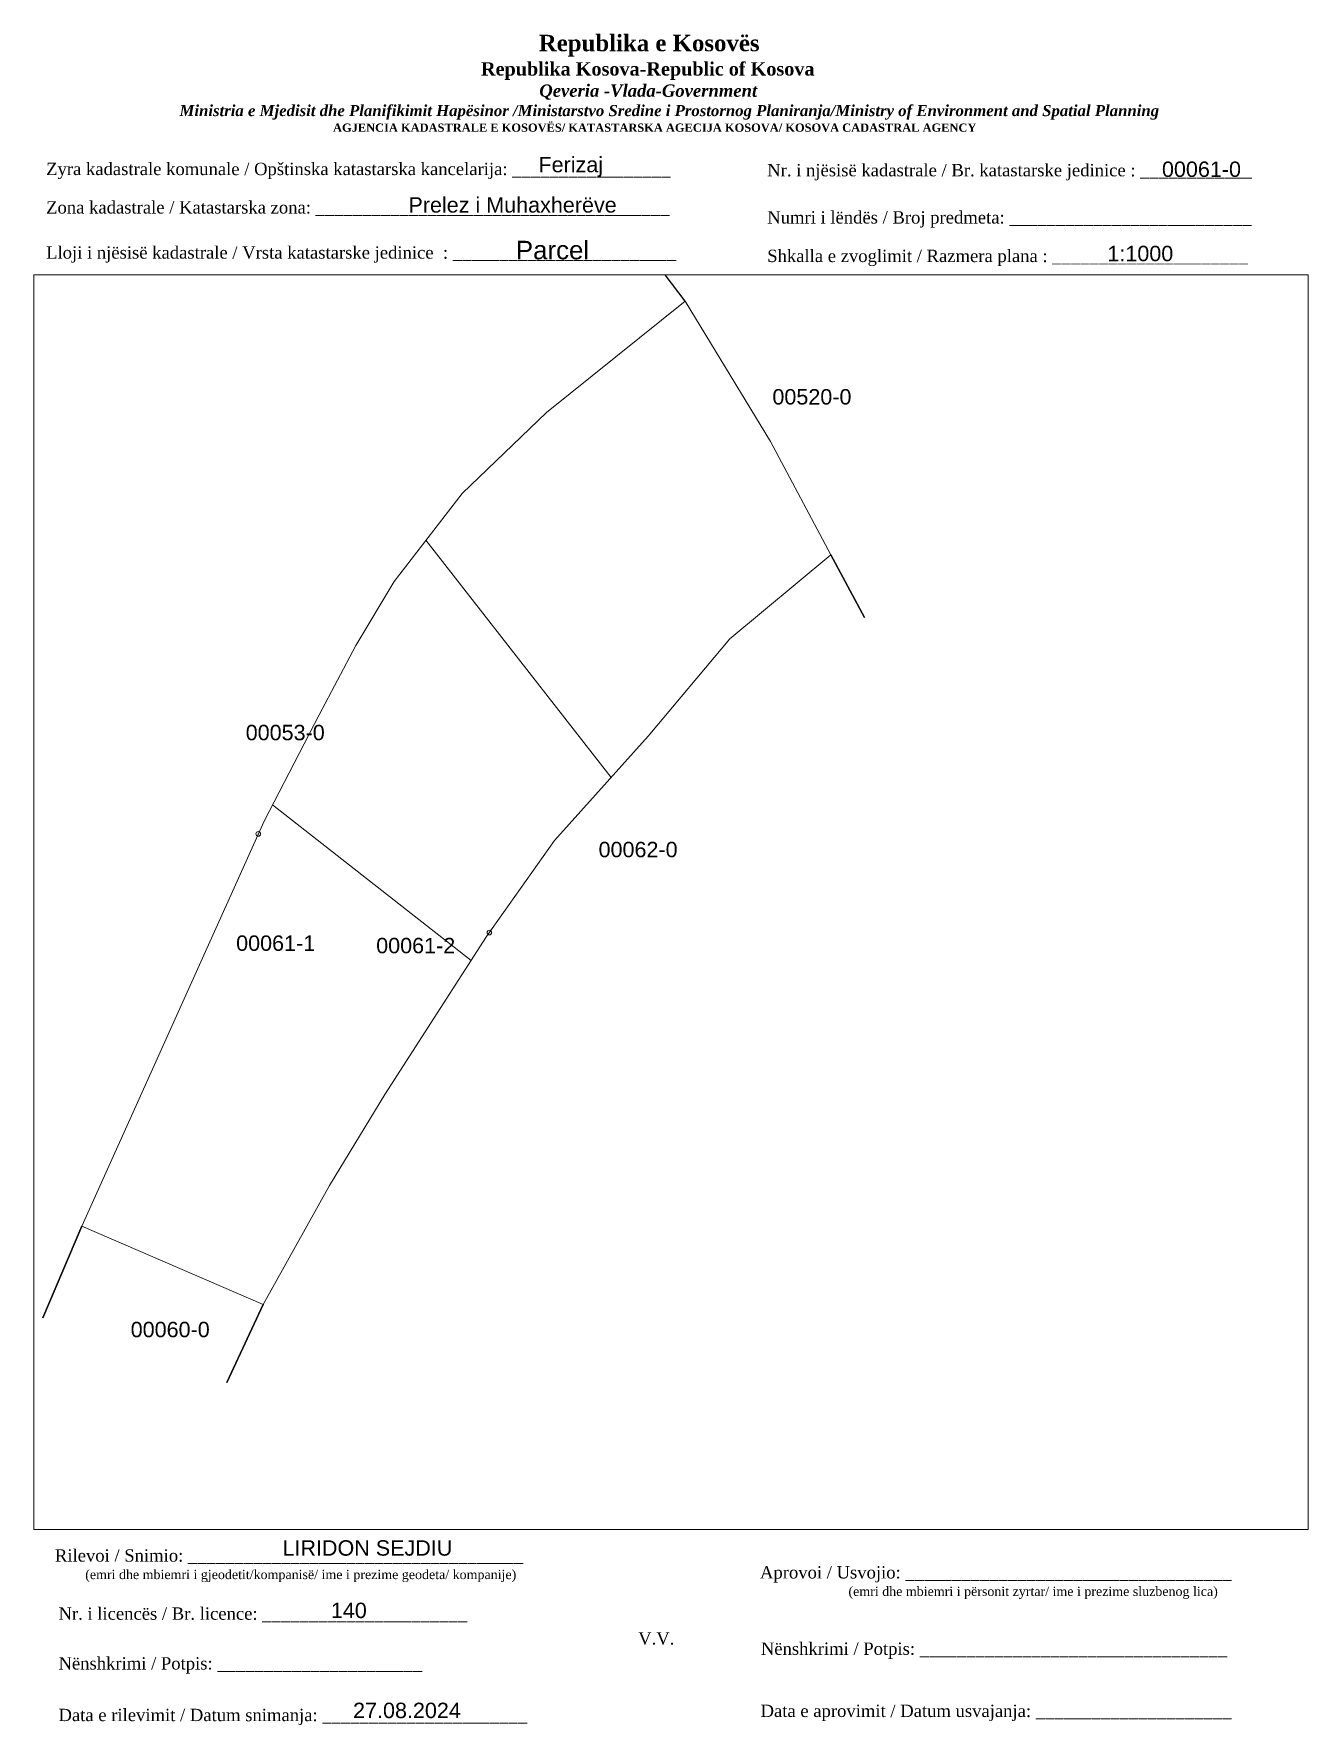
# Paper-space layout 'Manuali' of a CAD drawing. Header units: metres, sheet in millimetres. Extents: x 1 to 208, y 2 to 276.
# The model-space entities are those that its viewports show. They can reach past a viewport. Long polylines and large blocks are cut down to what shows.
import ezdxf

# ---------------------------------------------------------------- set-up
doc = ezdxf.new("R2010")
doc.units = ezdxf.units.M
doc.header["$PDMODE"] = 32
doc.header["$PDSIZE"] = 0.75
doc.layers.get('0').update_dxf_attribs({"lineweight": 0})
for name, color, linetype, lineweight in [('Korniza e jashtme', 7, 'Continuous', 0), ('Ndarjet', 1, 'Continuous', 0), ('Parcela Baze', 7, 'Continuous', 0)]:
    doc.layers.add(name, color=color, linetype=linetype, lineweight=lineweight)
for name, color, linetype in [('Nr baze', 7, 'Continuous'), ('Nr e parcelave fqinje', 8, 'Continuous'), ('Parcelat fqinje1', 8, 'Continuous')]:
    doc.layers.add(name, color=color, linetype=linetype)
doc.styles.get("Standard").update_dxf_attribs({"font": 'arial.ttf'})

msp = doc.modelspace()

# ---------------------------------------------------------------- linework, layer by layer
at = {"layer": 'Ndarjet', "flags": 128}
for points in [[(7513867.17, 4699751.11), (7513837.12, 4699789.57)], [(7513844.48, 4699721.45), (7513812.26, 4699746.68)]]:
    msp.add_lwpolyline(points, dxfattribs=at)
at = {"layer": 'Ndarjet'}
for p in [(7513809.95, 4699741.96), (7513847.42, 4699725.96)]:
    msp.add_point(p, dxfattribs=at)
at = {"layer": 'Parcela Baze', "flags": 128}
msp.add_lwpolyline([(7513879.16, 4699828.36), (7513892.99, 4699805.61), (7513902.8, 4699787.2), (7513886.41, 4699773.58), (7513873.17, 4699757.79), (7513857.99, 4699740.91), (7513846.96, 4699725.31), (7513830.48, 4699699.69), (7513821.5, 4699684.93), (7513810.73, 4699665.64), (7513781.36, 4699678.36), (7513810.88, 4699744.03), (7513819.82, 4699761.27), (7513825.78, 4699772.53), (7513831.96, 4699782.91), (7513843, 4699797.16), (7513856.71, 4699810.31), (7513879.16, 4699828.36)], dxfattribs=at)
at = {"layer": 'Parcelat fqinje1', "linetype": 'Continuous'}
for points in [[(7513879.16, 4699828.36), (7513874.88, 4699834.02)], [(7513902.8, 4699787.2), (7513908.26, 4699777.04)], [(7513908.26, 4699777.04), (7513902.8, 4699787.2)], [(7513781.36, 4699678.36), (7513775.02, 4699663.5)], [(7513775.02, 4699663.5), (7513781.36, 4699678.36)], [(7513810.73, 4699665.64), (7513804.86, 4699653.01)], [(7513804.86, 4699653.01), (7513810.73, 4699665.64)]]:
    msp.add_lwpolyline(points, dxfattribs=at)

# ---------------------------------------------------------------- texts
at = {"layer": 'Nr baze', "color": 7}
for s, p in [('00061-1', (7513806.36, 4699723)), ('00061-2', (7513829.07, 4699722.61))]:
    msp.add_text(s, height=2.5, dxfattribs=at).set_placement(p)
at = {"layer": 'Nr e parcelave fqinje'}
for s, p in [('00520-0', (7513893.32, 4699811.59)), ('00053-0', (7513807.91, 4699757.15)), ('00062-0', (7513865.13, 4699738.18)), ('00060-0', (7513789.26, 4699660.35))]:
    msp.add_text(s, height=2.5, dxfattribs=at).set_placement(p)

psp = doc.layouts.new('Manuali')

# ---------------------------------------------------------------- texts
for s, p in [('00061-0', (183.92, 252.84)), ('Prelez i Muhaxherëve', (61.73, 247.06)), ('LIRIDON SEJDIU ', (41.3, 29.28)), ('140', (49.15, 19.16)), ('27.08.2024', (52.75, 2.94))]:
    psp.add_text(s, height=2.5).set_placement(p)
for s, insert, char_height, width, attachment_point in [('\\pi77.297;{\\fBook Antiqua|b1|i0|c0|p18;\\H1.333x;Republika e Kosovës\\fTimes New Roman|b1|i0|c0|p18;\\P\\pi67.927;\\fBook Antiqua|b1|i0|c0|p18;\\H0.8125x;Republika Kosova-Republic of Kosova\\fTimes New Roman|b1|i0|c0|p18;\\P\\pi77.378;\\fBook Antiqua|b1|i1|c0|p18;\\H0.9233x;Qeveria -Vlada-Government \\P\\pi13.032,l6,t23.033;\\fTimes New Roman|b1|i1|c0|p18;\\H0.9x;Ministria e Mjedisit dhe Planifikimit Hapësinor /Ministarstvo Sredine i Prostornog Planiranja/Ministry of Environment and Spatial Planning\\P\\pi43.931,l0,tz;\\fBook Antiqua|b1|i0|c0|p18;\\H0.7406x;AGJENCIA KADASTRALE E KOSOVËS/ KATASTARSKA AGECIJA KOSOVA/ KOSOVA CADASTRAL AGENCY}', (5.57, 275.89), 2, 191.8237, 1), ('{\\fTimes New Roman|b0|i0|c0|p18;Zyra kadastrale komunale / Opštinska katastarska kancelarija: _________________}', (2.98, 255.14), 2, 100.6873, 1), ('Ferizaj', (88.05, 254.47), 2.5, 9.9735, 5), ('{\\fTimes New Roman|b0|i0|c0|p18;Nr. i njësisë kadastrale / Br. katastarske jedinice : ____________}', (119.91, 254.94), 2, 79.9484, 1), ('{\\fTimes New Roman|b0|i0|c0|p18;Zona kadastrale / Katastarska zona: ______________________________________}', (2.98, 248.91), 2, 100.6873, 1), ('{\\fTimes New Roman|b0|i0|c0|p18;Numri i lëndës / Broj predmeta: __________________________}', (119.91, 247.28), 2, 79.9484, 1), ('{\\fTimes New Roman|b0|i0|c0|p18;Lloji i njësisë kadastrale / Vrsta katastarske jedinice  : ________________________}', (2.98, 241.59), 2, 100.6873, 1), ('{\\fArial|b0|i0|c0|p34;Parcel}', (85.09, 240.96), 3, 11.2939, 5), ('1:1000', (180.41, 240.41), 2.5, 10.1784, 5), ('{\\fTimes New Roman|b0|i0|c0|p18;Shkalla e zvoglimit / Razmera plana : _____________________}', (119.91, 241.04), 2, 79.9484, 1), ('{\\fTimes New Roman|b0|i0|c0|p18;Rilevoi / Snimio: ____________________________________\\P     \\H0.75x;(emri dhe mbiemri i gjeodetit/kompanisë/ ime i prezime geodeta/ kompanije)}', (42.38, 27.65), 2, 74.7958, 5), ('{\\fTimes New Roman|b0|i0|c0|p18; Aprovoi / Usvojio: ___________________________________\\P                    \\H0.75x;(emri dhe mbiemri i përsonit zyrtar/ ime i prezime sluzbenog lica)}', (117.98, 27.58), 2, 83.344, 1), ('{\\fTimes New Roman|b0|i0|c0|p18;Nr. i licencës / Br. licence: ______________________\\P                                }', (4.98, 20.89), 2, 83.344, 1), ('{\\fTimes New Roman|b0|i0|c0|p18;V.V.                                 }', (101.92, 15.84), 2, 5.7076, 5), ('{\\fTimes New Roman|b0|i0|c0|p18; Nënshkrimi / Potpis: _________________________________}', (118.12, 15.2), 2, 83.344, 1), ('{\\fTimes New Roman|b0|i0|c0|p18;Nënshkrimi / Potpis: ______________________\\P                                 }', (4.98, 12.82), 2, 83.344, 1), ('{\\fTimes New Roman|b0|i0|c0|p18;Data e rilevimit / Datum snimanja: ______________________\\P                                 }', (4.98, 4.45), 2, 83.344, 1), ('{\\fTimes New Roman|b0|i0|c0|p18; Data e aprovimit / Datum usvajanja: _____________________}', (118.07, 5.12), 2, 83.344, 1)]:
    psp.add_mtext(s, dxfattribs=dict(insert=insert, char_height=char_height, width=width, attachment_point=attachment_point))

# ---------------------------------------------------------------- viewports
at = {"layer": 'Korniza e jashtme', "view_target_point": (370776.43, 310629.57)}
psp.add_viewport(center=(104.31, 135.25), size=(206.65, 203.4046), view_center_point=(7143100.45, 4389101.33), view_height=203.4046, dxfattribs=at)

doc.saveas('drawing.dxf')
